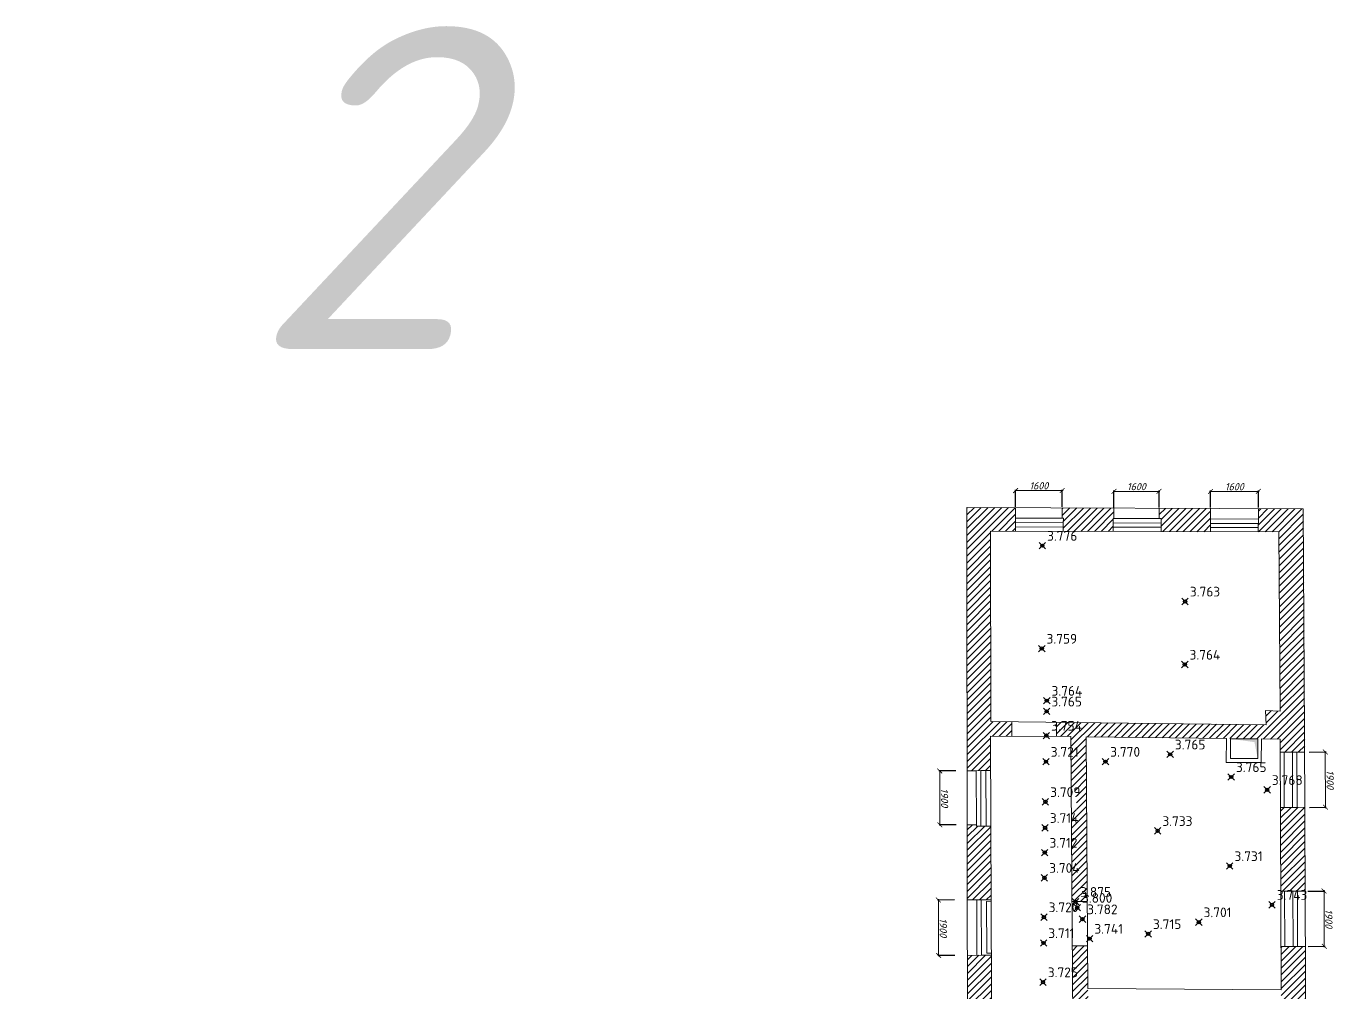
# Model space of a CAD drawing. Header units: millimetres. Extents: x 105 to 396, y -208 to 461.
# Drawn here: x 127.96 to 168.45, y 131.94 to 161.88 of the extents above; entities that cross this region are included whole.
import ezdxf

# ---------------------------------------------------------------- set-up
doc = ezdxf.new("R2010")
doc.units = ezdxf.units.MM
doc.header["$PDMODE"] = 35
doc.header["$PDSIZE"] = 0.1
doc.linetypes.add('ACAD_ISO10W100', pattern=[18, 12, -3, 0, -3])
for name, color, linetype in [('0_Point_Height', 2, 'Continuous'), ('0_Point_Point', 7, 'Continuous'), ('Контур', 7, 'Continuous'), ('Рама', 121, 'Continuous'), ('тх разм', 7, 'Continuous'), ('Штриховка', 252, 'Continuous')]:
    doc.layers.add(name, color=color, linetype=linetype)
doc.styles.add('Мой', font='isocpeui.ttf')
doc.styles.add('СПДС', font='isocpeur.ttf')
doc.dimstyles.new('Размер в модели', dxfattribs={"dimscale": 0.5, "dimtxt": 0.45, "dimasz": 0.3, "dimexe": 0.05, "dimexo": 0.05, "dimgap": 0.07, "dimtad": 1, "dimdec": 0, "dimlfac": 1000, "dimzin": 1, "dimdsep": 46, "dimtxsty": 'Мой', "dimblk": 'ARCHTICK', "dimcen": 0, "dimdle": 0.05, "dimclrd": 7, "dimclre": 7, "dimclrt": 7, "dimadec": 7, "dimazin": 0, "dimtfac": 1, "dimtdec": 0, "dimtmove": 0, "dimatfit": 3, "dimfxl": 1, "dimfxlon": 1, "dimtolj": 1, "dimtzin": 9, "dimlwd": 13, "dimlwe": -1, "dimarcsym": 1})

# ---------------------------------------------------------------- blocks, each defined once
blk = doc.blocks.new('_ArchTick')
at = {"color": 0, "linetype": 'ByBlock', "const_width": 0.15}
blk.add_lwpolyline([(-0.5, -0.5), (0.5, 0.5)], dxfattribs=at)
blk = doc.blocks.new('*D352')
at = {"layer": 'Defpoints', "color": 0, "ltscale": 0.03, "transparency": 16777216}
for p in [(160.042, 147.499), (158.599, 146.647), (160.042, 146.644)]:
    blk.add_point(p, dxfattribs=at)
at = {"layer": 'тх разм', "color": 7, "lineweight": 13, "ltscale": 0.03, "transparency": 16777216}
blk.add_line((158.574, 147.499), (160.067, 147.499), dxfattribs=at)
at = {"layer": 'тх разм', "color": 7, "ltscale": 0.03, "transparency": 16777216}
for p, q in [((158.599, 146.999), (158.599, 147.524)), ((160.042, 146.999), (160.042, 147.524))]:
    blk.add_line(p, q, dxfattribs=at)
at = {"layer": 'тх разм', "color": 7, "lineweight": 13, "ltscale": 0.03, "transparency": 16777216, "xscale": 0.15, "yscale": 0.15, "zscale": 0.15, "rotation": 180}
blk.add_blockref('_ArchTick', (158.599, 147.499), dxfattribs=at)
at = {"layer": 'тх разм', "color": 7, "lineweight": 13, "ltscale": 0.03, "transparency": 16777216, "xscale": 0.15, "yscale": 0.15, "zscale": 0.15}
blk.add_blockref('_ArchTick', (160.042, 147.499), dxfattribs=at)
at = {"layer": 'тх разм', "color": 7, "ltscale": 0.03, "transparency": 16777216, "insert": (159.32, 147.647), "char_height": 0.225, "attachment_point": 5, "style": 'Мой'}
blk.add_mtext('\\A1;1600', dxfattribs=at)
blk = doc.blocks.new('*D353')
at = {"layer": 'Defpoints', "color": 0, "ltscale": 0.03, "transparency": 16777216}
for p in [(163.042, 147.474), (161.643, 146.638), (163.042, 146.634)]:
    blk.add_point(p, dxfattribs=at)
at = {"layer": 'тх разм', "color": 7, "lineweight": 13, "ltscale": 0.03, "transparency": 16777216}
blk.add_line((161.618, 147.474), (163.067, 147.474), dxfattribs=at)
at = {"layer": 'тх разм', "color": 7, "ltscale": 0.03, "transparency": 16777216}
for p, q in [((161.643, 146.974), (161.643, 147.499)), ((163.042, 146.974), (163.042, 147.499))]:
    blk.add_line(p, q, dxfattribs=at)
at = {"layer": 'тх разм', "color": 7, "lineweight": 13, "ltscale": 0.03, "transparency": 16777216, "xscale": 0.15, "yscale": 0.15, "zscale": 0.15, "rotation": 180}
blk.add_blockref('_ArchTick', (161.643, 147.474), dxfattribs=at)
at = {"layer": 'тх разм', "color": 7, "lineweight": 13, "ltscale": 0.03, "transparency": 16777216, "xscale": 0.15, "yscale": 0.15, "zscale": 0.15}
blk.add_blockref('_ArchTick', (163.042, 147.474), dxfattribs=at)
at = {"layer": 'тх разм', "color": 7, "ltscale": 0.03, "transparency": 16777216, "insert": (162.342, 147.622), "char_height": 0.225, "attachment_point": 5, "style": 'Мой'}
blk.add_mtext('\\A1;1600', dxfattribs=at)
blk = doc.blocks.new('*D354')
at = {"layer": 'Defpoints', "color": 0, "ltscale": 0.03, "transparency": 16777216}
for p in [(166.117, 147.472), (164.633, 146.618), (166.117, 146.615)]:
    blk.add_point(p, dxfattribs=at)
at = {"layer": 'тх разм', "color": 7, "lineweight": 13, "ltscale": 0.03, "transparency": 16777216}
blk.add_line((164.608, 147.472), (166.142, 147.472), dxfattribs=at)
at = {"layer": 'тх разм', "color": 7, "ltscale": 0.03, "transparency": 16777216}
for p, q in [((164.633, 146.972), (164.633, 147.497)), ((166.117, 146.972), (166.117, 147.497))]:
    blk.add_line(p, q, dxfattribs=at)
at = {"layer": 'тх разм', "color": 7, "lineweight": 13, "ltscale": 0.03, "transparency": 16777216, "xscale": 0.15, "yscale": 0.15, "zscale": 0.15, "rotation": 180}
blk.add_blockref('_ArchTick', (164.633, 147.472), dxfattribs=at)
at = {"layer": 'тх разм', "color": 7, "lineweight": 13, "ltscale": 0.03, "transparency": 16777216, "xscale": 0.15, "yscale": 0.15, "zscale": 0.15}
blk.add_blockref('_ArchTick', (166.117, 147.472), dxfattribs=at)
at = {"layer": 'тх разм', "color": 7, "ltscale": 0.03, "transparency": 16777216, "insert": (165.375, 147.619), "char_height": 0.225, "attachment_point": 5, "style": 'Мой'}
blk.add_mtext('\\A1;1600', dxfattribs=at)
blk = doc.blocks.new('*D355')
at = {"layer": 'Defpoints', "color": 0, "ltscale": 0.03, "transparency": 16777216}
for p in [(167.172, 139.401), (167.178, 137.688), (168.196, 137.691)]:
    blk.add_point(p, dxfattribs=at)
at = {"layer": 'тх разм', "color": 7, "ltscale": 0.03, "transparency": 16777216}
for p, q in [((167.69, 139.403), (168.215, 139.404)), ((167.696, 137.689), (168.221, 137.691))]:
    blk.add_line(p, q, dxfattribs=at)
at = {"layer": 'тх разм', "color": 7, "lineweight": 13, "ltscale": 0.03, "transparency": 16777216}
blk.add_line((168.19, 139.429), (168.196, 137.666), dxfattribs=at)
at = {"layer": 'тх разм', "color": 7, "lineweight": 13, "ltscale": 0.03, "transparency": 16777216, "xscale": 0.15, "yscale": 0.15, "zscale": 0.15}
for p, rotation in [((168.19, 139.404), 90.19655421909721), ((168.196, 137.691), 270.1965542190972)]:
    blk.add_blockref('_ArchTick', p, dxfattribs=dict(at, rotation=rotation))
at = {"layer": 'тх разм', "color": 7, "ltscale": 0.03, "transparency": 16777216, "insert": (168.341, 138.548), "char_height": 0.225, "width": 642.85714, "attachment_point": 5, "rotation": 270.1966, "style": 'Мой'}
blk.add_mtext('\\A1;1900', dxfattribs=at)
blk = doc.blocks.new('*D356')
at = {"layer": 'Defpoints', "color": 0, "ltscale": 0.03, "transparency": 16777216}
for p in [(167.327, 135.093), (167.333, 133.383), (168.157, 133.386)]:
    blk.add_point(p, dxfattribs=at)
at = {"layer": 'тх разм', "color": 7, "ltscale": 0.03, "transparency": 16777216}
for p, q in [((167.651, 135.094), (168.176, 135.096)), ((167.657, 133.384), (168.182, 133.386))]:
    blk.add_line(p, q, dxfattribs=at)
at = {"layer": 'тх разм', "color": 7, "lineweight": 13, "ltscale": 0.03, "transparency": 16777216}
blk.add_line((168.151, 135.121), (168.157, 133.361), dxfattribs=at)
at = {"layer": 'тх разм', "color": 7, "lineweight": 13, "ltscale": 0.03, "transparency": 16777216, "xscale": 0.15, "yscale": 0.15, "zscale": 0.15}
for p, rotation in [((168.151, 135.096), 90.19655421862615), ((168.157, 133.386), 270.1965542186262)]:
    blk.add_blockref('_ArchTick', p, dxfattribs=dict(at, rotation=rotation))
at = {"layer": 'тх разм', "color": 7, "ltscale": 0.03, "transparency": 16777216, "insert": (168.301, 134.241), "char_height": 0.225, "width": 642.85714, "attachment_point": 5, "rotation": 270.1966, "style": 'Мой'}
blk.add_mtext('\\A1;1900', dxfattribs=at)
blk = doc.blocks.new('*D359')
at = {"layer": 'Defpoints', "color": 0, "ltscale": 0.03, "transparency": 16777216}
for p in [(157.38, 138.823), (156.255, 137.147), (157.386, 137.152)]:
    blk.add_point(p, dxfattribs=at)
at = {"layer": 'тх разм', "color": 7, "ltscale": 0.03, "transparency": 16777216}
for p, q in [((156.748, 138.821), (156.223, 138.819)), ((156.755, 137.15), (156.23, 137.147))]:
    blk.add_line(p, q, dxfattribs=at)
at = {"layer": 'тх разм', "color": 7, "lineweight": 13, "ltscale": 0.03, "transparency": 16777216}
blk.add_line((156.248, 138.844), (156.255, 137.122), dxfattribs=at)
at = {"layer": 'тх разм', "color": 7, "lineweight": 13, "ltscale": 0.03, "transparency": 16777216, "xscale": 0.15, "yscale": 0.15, "zscale": 0.15}
for p, rotation in [((156.248, 138.819), 90.23581611811413), ((156.255, 137.147), 270.2358161181141)]:
    blk.add_blockref('_ArchTick', p, dxfattribs=dict(at, rotation=rotation))
at = {"layer": 'тх разм', "color": 7, "ltscale": 0.03, "transparency": 16777216, "insert": (156.399, 137.984), "char_height": 0.225, "width": 642.85714, "attachment_point": 5, "rotation": 270.2358, "style": 'Мой'}
blk.add_mtext('\\A1;1900', dxfattribs=at)
blk = doc.blocks.new('*D360')
at = {"layer": 'Defpoints', "color": 0, "ltscale": 0.03, "transparency": 16777216}
for p in [(157.396, 134.825), (156.216, 133.102), (157.403, 133.107)]:
    blk.add_point(p, dxfattribs=at)
at = {"layer": 'тх разм', "color": 7, "ltscale": 0.03, "transparency": 16777216}
for p, q in [((156.709, 134.822), (156.184, 134.82)), ((156.716, 133.104), (156.191, 133.102))]:
    blk.add_line(p, q, dxfattribs=at)
at = {"layer": 'тх разм', "color": 7, "lineweight": 13, "ltscale": 0.03, "transparency": 16777216}
blk.add_line((156.209, 134.845), (156.216, 133.077), dxfattribs=at)
at = {"layer": 'тх разм', "color": 7, "lineweight": 13, "ltscale": 0.03, "transparency": 16777216, "xscale": 0.15, "yscale": 0.15, "zscale": 0.15}
for p, rotation in [((156.209, 134.82), 90.23581611690697), ((156.216, 133.102), 270.2358161169069)]:
    blk.add_blockref('_ArchTick', p, dxfattribs=dict(at, rotation=rotation))
at = {"layer": 'тх разм', "color": 7, "ltscale": 0.03, "transparency": 16777216, "insert": (156.36, 133.961), "char_height": 0.225, "width": 642.85714, "attachment_point": 5, "rotation": 270.2358, "style": 'Мой'}
blk.add_mtext('\\A1;1900', dxfattribs=at)
blk = doc.blocks.new('оо')
at = {"layer": 'Штриховка', "lineweight": 5, "ltscale": 0.03}
h = blk.add_hatch(dxfattribs=at)
h.set_pattern_fill('_USER', color=256, scale=0.15, angle=45, pattern_type=0)
h.set_pattern_definition([(45, (-802.98116, -1525.03365), (-0.106066017, 0.106066017), [])])
h.paths.add_polyline_path([(137.0975, 112.114), (135.4305, 112.1181), (130.114, 112.1296), (130.113, 111.6857), (130.809, 111.6838), (131.1729, 111.6825), (136.2764, 111.6716), (136.4194, 111.6692), (137.0964, 111.6689)])
h.paths.add_polyline_path([(137.0065, 105.795), (136.4162, 105.7965), (136.2796, 105.7884), (135.6235, 105.7899), (135.6217, 105.0251), (136.0275, 105.0239), (136.0272, 104.8996), (136.5605, 104.898), (136.5608, 105.0223), (137.0046, 105.021)])
h.paths.add_polyline_path([(160.8437, 131.9348), (160.8338, 132.0793), (160.8247, 133.4007), (160.3557, 133.3975), (160.3765, 130.3181), (160.4074, 126.6837), (160.8659, 126.6876)])
h.paths.add_polyline_path([(167.573, 132.4302), (167.5701, 133.3846), (167.1926, 133.3834), (167.1926, 133.3827), (166.8182, 133.3814), (166.8228, 132.0398), (166.8225, 131.9078), (166.8293, 130.8681), (167.1992, 130.8706), (167.5799, 130.8722)])
h.paths.add_polyline_path([(161.0224, 120.4022), (160.589, 120.4019), (160.5915, 116.0165), (160.0556, 116.015), (160.0377, 115.5666), (160.8436, 115.573), (160.8564, 114.3959), (161.0155, 114.3977), (161.0119, 114.8315), (161.0119, 114.9708), (161.2489, 114.9735), (161.2417, 115.7152), (161.0257, 115.7151)])
h.paths.add_polyline_path([(167.6397, 115.4133), (167.2584, 115.412), (166.8867, 115.4109), (166.8878, 114.9976), (166.883, 114.8643), (166.8867, 114.356), (167.1684, 114.358), (167.3084, 114.359), (167.3087, 114.3289), (167.6434, 114.33)])
h.paths.add_polyline_path([(145.6618, 112.0926), (138.6396, 112.1101), (138.6385, 111.6683), (139.1525, 111.6681), (139.1525, 111.5481), (139.6265, 111.5501), (139.6267, 111.6644), (144.844, 111.6545), (144.9842, 111.6522), (145.6612, 111.6513)])
h.paths.add_polyline_path([(145.3071, 105.4581), (145.3079, 105.7744), (144.9952, 105.7752), (144.855, 105.7756), (144.2997, 105.7769), (144.2989, 105.4588), (144.2985, 105.3188), (144.2663, 105.3189), (144.2665, 105.0096), (144.5613, 105.0098), (144.5614, 104.8738), (145.082, 104.8742), (145.0819, 105.0102), (145.3425, 105.0104), (145.3423, 105.318), (145.3067, 105.3181)])
h.paths.add_polyline_path([(128.5859, 112.1329), (121.7283, 112.1477), (121.7274, 111.707), (126.2641, 111.6957), (126.399, 111.7016), (127.7922, 111.7016), (127.8256, 111.7016), (127.9691, 111.6914), (128.585, 111.6898)])
h.paths.add_polyline_path([(128.3912, 105.3444), (128.3936, 105.4844), (128.3944, 105.8074), (127.9829, 105.8084), (127.8369, 105.8102), (127.3465, 105.81), (127.3466, 105.4984), (127.3466, 105.3584), (127.3252, 105.3584), (127.3249, 105.0362), (127.5928, 105.0359), (127.5927, 104.9167), (128.1079, 104.9162), (128.108, 105.0354), (128.3909, 105.0352)])
h.paths.add_polyline_path([(105.6456, 115.2131), (105.6499, 115.3667), (105.6494, 115.4524), (105.4844, 115.4515), (105.484, 115.5284), (105.2862, 115.5274), (105.2864, 115.4988), (105.1464, 115.498), (104.8948, 115.4965), (104.901, 114.4636), (105.1446, 114.465), (105.1447, 114.5244), (105.2847, 114.5243), (105.6451, 114.5241)])
h.paths.add_polyline_path([(111.9835, 120.39), (111.5555, 120.3864), (111.5847, 115.3901), (111.6102, 115.236), (111.6079, 114.7342), (111.7427, 114.7336), (111.7449, 115.2808), (112.0306, 115.2796), (112.0209, 115.547), (112.023, 115.7085)])
h.paths.add_polyline_path([(105.5104, 132.8654), (105.4982, 133.0643), (105.4987, 133.1161), (105.2457, 133.1161), (105.1057, 133.116), (105.1057, 133.1473), (104.7777, 133.1476), (104.7763, 131.6235), (104.7728, 130.7487), (105.0694, 130.7475), (105.0695, 130.7974), (105.2095, 130.7969), (105.503, 130.7958)])
h.paths.add_polyline_path([(111.9602, 137.215), (111.5153, 137.2127), (111.525, 133.1567), (111.5253, 132.0738), (111.5301, 126.7268), (111.9937, 126.7272), (111.9905, 131.2961)])
h.paths.add_polyline_path([(161.3514, 109.6748), (160.8913, 109.6723), (160.6014, 109.6702), (160.6085, 108.6843), (160.9041, 108.6864), (161.0441, 108.6874), (161.0444, 108.6531), (161.357, 108.6548)], flags=17)
h.paths.add_polyline_path([(161.3613, 107.864), (161.0501, 107.8623), (161.0502, 107.8531), (160.9102, 107.852), (160.6146, 107.8499), (160.6221, 106.8201), (160.9279, 106.8223), (160.9277, 106.8459), (161.0677, 106.8469), (161.3669, 106.8486)], flags=17)
h.paths.add_polyline_path([(161.3713, 106.0305), (161.0737, 106.0289), (160.9337, 106.027), (160.6278, 106.0248), (160.6352, 105.0042), (160.9175, 105.0063), (161.3769, 105.0088)], flags=17)
h.paths.add_polyline_path([(153.7669, 111.3743), (153.7687, 111.7173), (153.7725, 112.0736), (153.3213, 112.0734), (147.1975, 112.0887), (147.1964, 111.6491), (152.1877, 111.642), (153.3486, 111.6421), (153.345, 111.1662), (153.3638, 105.754), (152.7156, 105.7556), (152.7149, 105.4694), (152.7145, 105.3294), (152.693, 105.3295), (152.6932, 105.0158), (152.9553, 105.016), (152.9554, 104.8818), (153.0802, 104.884), (153.0967, 103.9182), (152.964, 103.9159), (152.973, 103.3929), (153.1057, 103.3951), (153.1121, 103.0224), (155.0514, 103.0089), (155.0507, 102.9031), (155.194, 102.9021), (155.1948, 103.0079), (159.2787, 102.9796), (159.2782, 102.9042), (159.4131, 102.9032), (159.4136, 102.9786), (161.388, 102.9649), (161.386, 103.3321), (161.5309, 103.3329), (161.5279, 103.8751), (161.3831, 103.8743), (161.3813, 104.1994), (161.0633, 104.1977), (161.0635, 104.1759), (160.9235, 104.1749), (160.6413, 104.1728), (160.6446, 103.7108), (153.8211, 103.7591)])
h.paths.add_polyline_path([(150.9057, 105.474), (150.9065, 105.7602), (149.8955, 105.7628), (149.8948, 105.4808), (149.9051, 105.3091), (149.9053, 105.0138), (150.9242, 105.0145), (150.9239, 105.334), (150.9054, 105.334)], flags=17)
h.paths.add_polyline_path([(148.1205, 105.7673), (147.1076, 105.7698), (147.1068, 105.4535), (147.1065, 105.3135), (147.0804, 105.3136), (147.0806, 105.0117), (148.12, 105.0125), (148.1197, 105.4536)])
h.paths.add_polyline_path([(142.4765, 105.7814), (141.4509, 105.784), (141.4501, 105.4629), (141.4498, 105.3229), (141.4297, 105.0079), (141.5329, 105.0076), (142.5178, 105.0083), (142.5175, 105.3232), (142.4753, 105.3233), (142.4757, 105.4633)])
h.paths.add_polyline_path([(139.6645, 105.7884), (138.4415, 105.7914), (138.4396, 105.0168), (139.6638, 105.0132), (139.6647, 105.3273), (139.6634, 105.3273), (139.6637, 105.4673)])
h.paths.add_polyline_path([(134.2535, 105.7933), (132.9975, 105.7963), (132.9968, 105.4882), (132.9929, 105.3482), (132.9926, 105.0309), (133.9981, 105.0299), (134.2516, 105.0292)])
h.paths.add_polyline_path([(131.2067, 105.4925), (131.2075, 105.8006), (130.1796, 105.8031), (130.1788, 105.4801), (130.1843, 105.3401), (130.184, 105.0335), (131.1973, 105.0325), (131.1976, 105.3525)])
h.paths.add_polyline_path([(125.5444, 105.3578), (125.5416, 105.4978), (125.5415, 105.8093), (124.5034, 105.8089), (124.5035, 105.4967), (124.5004, 105.3567), (124.5, 105.039), (125.1098, 105.0382), (125.5441, 105.0378)])
h.paths.add_polyline_path([(122.7165, 105.8083), (121.7225, 105.8079), (121.7226, 105.5255), (121.7227, 105.3855), (121.6992, 105.3855), (121.6987, 105.0423), (122.7266, 105.0411), (122.727, 105.3561), (122.7167, 105.3561), (122.7166, 105.4961)])
h.paths.add_polyline_path([(119.7128, 105.0447), (119.9285, 105.0445), (119.9289, 105.3849), (119.9176, 105.3849), (119.9176, 105.5249), (119.9175, 105.8073), (119.4329, 105.8071), (119.3997, 111.7128), (120.2014, 111.7108), (120.2024, 112.151), (119.3994, 112.1528), (119.3996, 112.2695), (118.9692, 112.2668), (118.9812, 110.5836), (118.9856, 110.2407), (118.9728, 103.8653), (118.4335, 103.8646), (118.4337, 103.7171), (116.6429, 103.7149), (116.6427, 103.8624), (112.1164, 103.8569), (112.1103, 104.2656), (111.9764, 104.2636), (111.7871, 104.2847), (111.6471, 104.2826), (111.6464, 104.3309), (111.3414, 104.328), (111.3444, 104.0196), (111.226, 104.0185), (111.2308, 103.5078), (111.3492, 103.509), (111.3528, 103.1335), (113.373, 103.1339), (113.373, 103.0198), (113.5067, 103.0198), (113.5067, 103.134), (117.5682, 103.1348), (117.5682, 103.0164), (117.7035, 103.0164), (117.7035, 103.1349), (119.699, 103.1353), (119.7017, 103.5031), (119.8254, 103.5022), (119.8291, 104.0118), (119.7054, 104.0127)])
h.paths.add_polyline_path([(112.0827, 106.1024), (111.9149, 106.0999), (111.9139, 106.1682), (111.7728, 106.1661), (111.6328, 106.164), (111.6325, 106.1833), (111.3237, 106.1803), (111.3337, 105.134), (111.6343, 105.1369), (111.6336, 105.1803), (111.7736, 105.1824), (111.9626, 105.1852), (111.9622, 105.2083), (112.0961, 105.2103)], flags=17)
h.paths.add_polyline_path([(112.054, 108.0148), (111.7463, 108.0102), (111.6064, 108.0058), (111.3063, 108.0029), (111.316, 106.9893), (111.6204, 106.9922), (111.6199, 107.0233), (111.7599, 107.0254), (111.901, 107.0275), (111.9009, 107.0357), (112.0687, 107.0382)], flags=17)
h.paths.add_polyline_path([(112.0273, 109.7998), (111.8873, 109.7977), (111.7275, 109.8298), (111.5875, 109.8277), (111.5875, 109.8326), (111.2888, 109.8298), (111.2986, 108.8072), (111.5943, 108.81), (111.594, 108.8345), (111.7339, 108.8366), (111.8678, 108.8387), (111.8669, 108.9002), (112.0407, 108.9028)], flags=17)
h.paths.add_polyline_path([(112.0177, 111.9566), (112.022, 112.3859), (111.733, 112.3816), (111.7371, 113.3656), (111.6018, 113.3662), (111.5961, 112.0893), (105.6433, 112.1642), (105.6437, 112.713), (105.2833, 112.7133), (105.1433, 112.7134), (105.1434, 112.7403), (104.9114, 112.7389), (104.9194, 111.4165), (105.3053, 111.4129), (105.3043, 111.2955), (105.8043, 111.291), (105.8053, 111.4084), (111.1415, 111.3599), (111.146, 110.8883), (111.2787, 110.8896), (111.2811, 110.6365), (111.5754, 110.6393), (111.5751, 110.6542), (111.7151, 110.6563), (111.8744, 110.6587), (111.8734, 110.7272), (112.0133, 110.7293), (112.0063, 111.1954)])
h.paths.add_polyline_path([(105.6398, 117.2872), (105.4775, 117.2864), (105.4772, 117.3452), (105.2599, 117.344), (105.2599, 117.3399), (105.1199, 117.3392), (104.8837, 117.3378), (104.8898, 116.3276), (105.142, 116.3291), (105.282, 116.3382), (105.4798, 116.3393), (105.479, 116.4803), (105.644, 116.4811)])
h.paths.add_polyline_path([(105.6304, 119.1075), (105.4699, 119.1066), (105.4695, 119.1926), (105.2594, 119.1915), (105.1194, 119.1969), (104.8749, 119.1965), (104.8758, 118.6491), (104.8788, 118.1532), (105.1157, 118.1546), (105.1156, 118.1763), (105.2556, 118.177), (105.4729, 118.1782), (105.4723, 118.2902), (105.6346, 118.2911)])
h.paths.add_polyline_path([(105.6203, 121.0441), (105.2324, 121.0421), (105.0924, 121.0413), (105.0921, 121.0959), (104.8718, 121.0955), (104.8736, 120.0144), (105.1151, 120.0147), (105.2551, 120.0151), (105.4652, 120.0162), (105.4645, 120.1413), (105.625, 120.1421)])
h.paths.add_polyline_path([(105.516, 137.1881), (105.2375, 137.1881), (105.0975, 137.1881), (105.0975, 137.216), (104.7816, 137.2163), (104.7793, 134.7887), (105.1054, 134.7884), (105.1053, 134.877), (105.2453, 134.8771), (105.5145, 134.8771), (105.5165, 135.1041)])
h.paths.add_polyline_path([(105.4955, 128.6881), (105.4968, 129.0622), (105.2034, 129.0632), (105.0634, 129.0637), (105.0635, 129.0967), (104.7663, 129.0978), (104.7571, 126.7962), (105.0665, 126.795), (105.0667, 126.8351), (105.2067, 126.8347), (105.3479, 126.8342), (105.348, 126.8456), (105.4894, 126.8451)])
h.paths.add_polyline_path([(112.2332, 123.9923), (111.9957, 123.9938), (111.9947, 125.3981), (111.5313, 125.3977), (111.5325, 123.9994), (108.5149, 124.0106), (108.1295, 124.0094), (105.48, 124.0069), (105.4835, 125.0698), (105.3421, 125.0703), (105.2009, 125.107), (105.0609, 125.1075), (105.0611, 125.1551), (104.7506, 125.1564), (104.746, 123.975), (104.8671, 123.9746), (104.869, 122.8174), (105.0831, 122.8178), (105.0829, 122.8593), (105.2229, 122.86), (105.6108, 122.862), (105.6079, 123.4056), (111.4405, 123.3968), (111.4405, 123.3956), (111.5361, 123.3956), (111.5361, 123.1115), (111.4014, 123.1115), (111.4019, 123.0548), (111.5398, 123.0556), (111.5475, 121.7419), (111.9721, 121.7444), (111.9581, 123.4045), (112.2295, 123.4035)])
h.paths.add_polyline_path([(115.9602, 124.113), (115.3826, 124.1139), (115.3766, 125.1093), (115.0805, 125.1075), (115.0805, 125.0843), (114.9405, 125.0839), (114.6547, 125.083), (114.658, 123.9771), (114.2699, 123.9795), (114.2677, 123.3958), (114.551, 123.3948), (114.5797, 118.5211), (114.5839, 117.7941), (114.5961, 115.7275), (114.5973, 115.5643), (116.0337, 115.574), (116.0327, 115.7259), (115.5101, 115.7225), (115.5082, 115.9998), (115.0305, 115.9967), (115.0272, 116.5132), (115.0235, 117.0772), (114.9827, 123.3872), (115.9345, 123.3869), (115.9346, 123.6693), (115.9347, 123.8093), (115.9597, 123.8093)])
h.paths.add_polyline_path([(115.3524, 129.1273), (115.0515, 129.1254), (115.0516, 129.1012), (114.9116, 129.1004), (114.6411, 129.0989), (114.6445, 128.4791), (114.6493, 126.8591), (114.9352, 126.86), (115.0752, 126.8604), (115.0754, 126.8088), (115.3664, 126.8106)])
h.paths.add_polyline_path([(115.3347, 133.1307), (115.0315, 133.1304), (115.0317, 133.1063), (114.8917, 133.1055), (114.6193, 133.1041), (114.6316, 130.8481), (114.9021, 130.8495), (115.0421, 130.8503), (115.0423, 130.8033), (115.3423, 130.8051), (115.3363, 131.8034)])
h.paths.add_polyline_path([(119.6214, 123.8157), (119.6645, 123.8156), (119.6649, 124.1076), (117.63, 124.1106), (117.6296, 123.8087), (117.6776, 123.8087), (117.6776, 123.6687), (117.6775, 123.3862), (118.6048, 123.3858), (118.6181, 116.0203), (118.1953, 116.0175), (118.1971, 115.7402), (117.7368, 115.7372), (117.7378, 115.5854), (118.9565, 115.5936), (118.9565, 115.4571), (119.3654, 115.4571), (119.3665, 115.5861), (119.5485, 115.5862), (119.549, 116.0228), (119.053, 116.0233), (119.0543, 117.1327), (120.6494, 117.1327), (120.6564, 116.0214), (120.344, 116.0218), (120.3435, 115.5864), (120.9263, 115.5866), (120.9261, 116.0543), (120.6628, 116.0538), (120.6537, 117.137), (119.0537, 117.1381), (119.0513, 118.8015), (119.0502, 118.9783), (119.0515, 120.3472), (119.05, 120.718), (119.0389, 123.3656), (119.6205, 123.3645), (119.6211, 123.6757)])
h.paths.add_polyline_path([(122.7231, 124.1032), (121.387, 124.1051), (121.3866, 123.8122), (121.4282, 123.8121), (121.4279, 123.6721), (121.4273, 123.3609), (121.9902, 123.3597), (121.984, 120.7346), (121.9894, 120.5317), (121.9901, 117.9571), (122.1517, 117.9572), (122.1517, 117.8512), (122.3404, 117.8512), (122.4804, 117.8512), (122.4804, 117.7983), (122.7564, 117.7998)])
h.paths.add_polyline_path([(125.5165, 116.4941), (125.5536, 116.4941), (125.5536, 116.7895), (122.7617, 116.7895), (122.7604, 117.0412), (122.4806, 117.0398), (122.4806, 116.9922), (122.3406, 116.9922), (122.1519, 116.9922), (122.1519, 116.9412), (121.9903, 116.9411), (121.9905, 116.0596), (121.7721, 116.0585), (121.7723, 115.5869), (122.4625, 115.5872), (122.4623, 116.0471), (125.5165, 116.0471), (125.5165, 116.3541)])
h.paths.add_polyline_path([(128.3903, 116.7894), (127.3078, 116.7894), (127.3078, 116.4941), (127.3225, 116.3541), (127.3225, 116.0471), (128.3135, 116.0471), (128.3135, 116.3491), (128.3135, 116.4891), (128.3903, 116.4891)])
h.paths.add_polyline_path([(131.1429, 116.4717), (131.1676, 116.4716), (131.1676, 116.7893), (130.0717, 116.7894), (130.0717, 116.4891), (130.1325, 116.4891), (130.1325, 116.3491), (130.1325, 116.0471), (130.6645, 116.0471), (131.1414, 116.0455), (131.1424, 116.3317)])
h.paths.add_polyline_path([(133.9613, 116.4799), (133.9613, 116.7893), (132.905, 116.7893), (132.905, 116.4656), (132.9489, 116.4654), (132.9484, 116.3254), (132.9474, 116.0392), (133.9534, 116.0357), (133.9544, 116.3399)])
h.paths.add_polyline_path([(136.8015, 116.7866), (136.0893, 116.7892), (135.7142, 116.7892), (135.7142, 116.4738), (135.7569, 116.4737), (135.7564, 116.3337), (135.7554, 116.0295), (136.7694, 116.026), (136.7705, 116.3464), (136.771, 116.4864), (136.8004, 116.4863)])
h.paths.add_polyline_path([(139.5847, 116.4745), (139.6104, 116.4745), (139.6115, 116.7762), (138.5302, 116.7802), (138.5291, 116.4803), (138.576, 116.4802), (138.5755, 116.3402), (138.5744, 116.0197), (139.0275, 116.0181), (139.5845, 116.0179), (139.5846, 116.3345)])
h.paths.add_polyline_path([(142.3953, 116.7658), (141.3745, 116.7696), (141.3734, 116.4736), (141.3797, 116.4736), (141.3796, 116.3336), (141.3795, 116.017), (142.3825, 116.0166), (142.3826, 116.3287), (142.3827, 116.4687), (142.3942, 116.4687)])
h.paths.add_polyline_path([(145.2017, 116.4724), (145.2229, 116.4723), (145.2239, 116.7553), (144.1544, 116.7593), (144.1534, 116.4679), (144.1827, 116.4679), (144.1826, 116.3279), (144.1825, 116.0157), (145.2015, 116.0153), (145.2016, 116.3324)])
h.paths.add_polyline_path([(150.5412, 116.9404), (150.2151, 116.9354), (150.0751, 116.9332), (150.0743, 116.9851), (149.7908, 116.9822), (149.7933, 116.7384), (146.9719, 116.7489), (146.9708, 116.4715), (146.9917, 116.4715), (146.9916, 116.3315), (146.9915, 116.0144), (149.7814, 116.0131), (149.7769, 115.4857), (150.8678, 115.4943), (150.8698, 115.9451), (150.5564, 115.9465)])
h.paths.add_polyline_path([(150.5009, 119.5651), (150.5248, 119.7433), (150.517, 121.7462), (150.3729, 121.7456), (150.3681, 122.9587), (150.5123, 122.9592), (150.5108, 123.3359), (151.056, 123.3406), (151.0533, 123.6528), (151.0521, 123.7928), (151.0897, 123.7932), (151.0899, 124.1039), (149.7171, 124.1047), (149.7825, 117.7894), (150.0619, 117.7923), (150.0618, 117.7974), (150.2018, 117.7996), (150.5279, 117.8046)])
h.paths.add_polyline_path([(158.3194, 123.9482), (157.8724, 123.948), (157.8691, 125.2042), (157.5734, 125.2034), (157.5735, 125.1529), (157.4335, 125.1526), (157.1263, 125.1519), (157.1286, 124.1005), (156.647, 124.1008), (156.6468, 123.7968), (156.7134, 123.7965), (156.7127, 123.6565), (156.7113, 123.362), (157.5539, 123.3581), (157.5433, 117.2391), (157.5424, 116.7221), (157.5417, 116.2671), (157.4231, 116.2673), (157.4381, 115.9825), (157.1519, 115.9809), (157.1534, 115.7079), (156.4089, 115.7038), (156.4098, 115.538), (158.3475, 115.5533), (158.3426, 115.9853), (157.9673, 115.9839), (157.9761, 117.7091), (157.9829, 119.0211), (158.0052, 123.3747), (158.3197, 123.3724)])
h.paths.add_polyline_path([(167.6099, 124.1242), (167.6054, 125.1433), (167.3705, 125.1423), (167.3709, 125.0827), (167.2309, 125.0818), (166.867, 125.0794), (166.8744, 123.9484), (160.8774, 123.9657), (160.8716, 125.3298), (160.419, 125.326), (160.4307, 123.9492), (160.3313, 123.9491), (160.3316, 123.3578), (160.5873, 123.356), (160.5882, 121.7739), (161.0214, 121.7742), (161.0203, 123.2075), (161.0181, 123.2075), (161.0181, 123.3627), (161.359, 123.3627), (161.359, 123.3631), (165.1543, 123.3464), (166.8618, 123.3476), (166.8658, 122.7727), (166.8659, 122.7381), (167.248, 122.7392), (167.6146, 122.7405)])
h.paths.add_polyline_path([(157.859, 129.0872), (157.1174, 129.0853), (157.1224, 126.8866), (157.429, 126.8872), (157.429, 126.9071), (157.569, 126.9074), (157.8647, 126.9082)])
h.paths.add_polyline_path([(157.8467, 133.1083), (157.5431, 133.107), (157.1084, 133.106), (157.1136, 130.7852), (157.8545, 130.7872), (157.8515, 131.9551)])
h.paths.add_polyline_path([(157.8303, 137.1102), (157.5267, 137.1089), (157.3867, 137.1083), (157.3865, 137.1521), (157.1016, 137.1519), (157.1031, 135.4806), (157.1046, 134.8241), (157.5361, 134.8251), (157.8397, 134.8263)])
h.paths.add_polyline_path([(157.8219, 146.2409), (158.5946, 146.239), (158.5952, 146.5069), (158.5993, 146.6469), (158.6008, 146.9683), (157.0926, 146.975), (157.1, 138.8232), (157.3796, 138.8235), (157.5196, 138.833), (157.8232, 138.8343), (157.8188, 139.8963), (158.482, 139.8917), (158.4851, 140.338), (157.8329, 140.3458)])
h.paths.add_polyline_path([(161.6449, 146.9546), (160.0431, 146.9618), (160.0416, 146.6435), (160.0774, 146.6434), (160.0771, 146.5034), (160.0765, 146.2355), (161.6245, 146.2319), (161.6251, 146.4978), (161.6255, 146.6378), (161.6434, 146.6378)])
h.paths.add_polyline_path([(164.6349, 146.9412), (163.043, 146.9484), (163.0416, 146.6345), (163.1074, 146.6343), (163.107, 146.4943), (163.1064, 146.2284), (164.6323, 146.2248), (164.6329, 146.4785)])
h.paths.add_polyline_path([(167.5076, 146.9284), (166.1181, 146.9346), (166.1167, 146.615), (166.1164, 146.475), (166.1141, 146.2213), (166.7504, 146.2198), (166.7935, 140.6684), (166.3344, 140.6897), (166.3586, 140.2432), (159.8678, 140.3213), (159.8648, 139.882), (160.3119, 139.8789), (160.3232, 138.2152), (160.4792, 138.2162), (160.4833, 137.6143), (160.3272, 137.6133), (160.3464, 134.7704), (160.8151, 134.7735), (160.7796, 139.8743), (165.1262, 139.8237), (166.2122, 139.8069), (166.7962, 139.8039), (166.7976, 139.3994), (167.172, 139.4007), (167.312, 139.3948), (167.552, 139.3956), (167.5503, 139.9662)])
h.paths.add_polyline_path([(167.565, 135.0959), (167.1867, 135.0947), (167.1867, 135.0925), (166.8124, 135.0912), (166.8035, 137.6863), (167.1778, 137.6875), (167.3178, 137.6894), (167.5571, 137.6901)])
h.paths.add_polyline_path([(167.5874, 129.1783), (167.2102, 129.1766), (166.8403, 129.1742), (166.8559, 126.7859), (167.2198, 126.7883), (167.3598, 126.7892), (167.3599, 126.7605), (167.5982, 126.7616)])
h.paths.add_polyline_path([(167.6206, 120.9855), (167.253, 120.9843), (166.8709, 120.9832), (166.874, 119.8902), (167.249, 119.8912), (167.6244, 119.8925)])
h.paths.add_polyline_path([(167.6271, 119.0855), (167.2513, 119.0842), (166.8763, 119.0832), (166.8791, 118.0671), (167.2654, 118.0682), (167.6306, 118.0695)])
h.paths.add_polyline_path([(167.6334, 117.2373), (167.2678, 117.236), (166.8815, 117.2349), (166.8845, 116.1762), (167.2562, 116.1772), (167.6371, 116.1785)])
h.paths.add_polyline_path([(167.6494, 112.5878), (167.3213, 112.5867), (167.1814, 112.5857), (166.8996, 112.5837), (166.9029, 112.1302), (161.4766, 112.1055), (161.039, 112.1055), (161.0311, 112.5411), (161.0267, 113.0615), (160.8709, 113.0598), (160.8812, 112.1053), (160.5837, 112.1031), (160.5953, 110.5012), (160.8853, 110.5033), (161.3469, 110.5058), (161.3455, 110.7562), (161.4662, 110.7569), (161.4633, 111.2805), (161.3427, 111.2799), (161.3422, 111.3563), (166.7724, 111.3879), (166.7732, 111.2505), (167.2982, 111.2536), (167.2974, 111.3909), (167.6534, 111.393)])
h.paths.add_polyline_path([(106.3493, 146.9218), (104.8041, 146.9315), (104.7836, 139.369), (104.7831, 138.8314), (105.0971, 138.8311), (105.0971, 138.926), (105.2371, 138.9261), (105.5156, 138.9261), (105.5154, 139.8193), (111.2419, 139.7918), (111.2411, 139.6149), (111.5095, 139.6301), (111.512, 138.5799), (111.9532, 138.5822), (111.9471, 139.7619), (112.2105, 139.7626), (112.2118, 140.2382), (106.3957, 140.2538), (105.5314, 140.2521), (105.5309, 140.9001), (105.5481, 146.2313), (106.3415, 146.2218), (106.3448, 146.4991), (106.3476, 146.6391)])
h.paths.add_polyline_path([(109.3359, 146.5924), (109.3717, 146.5921), (109.3737, 146.9029), (107.7777, 146.9129), (107.7759, 146.622), (107.8333, 146.6213), (107.8316, 146.4813), (107.8283, 146.204), (108.2892, 146.1985), (108.4339, 146.1974), (109.3325, 146.1899), (109.3347, 146.4524)], flags=17)
h.paths.add_polyline_path([(112.3725, 146.8775), (110.9929, 146.8928), (110.7722, 146.8942), (110.7702, 146.5803), (110.8468, 146.5797), (110.8456, 146.4397), (110.8434, 146.1771), (112.3545, 146.1644), (112.3568, 146.4321), (112.3692, 146.572)])
h.paths.add_polyline_path([(115.2775, 146.8452), (113.7866, 146.8618), (113.7832, 146.5602), (113.8318, 146.5597), (113.8307, 146.4197), (113.8284, 146.152), (114.5682, 146.1458), (114.5758, 142.995), (114.5739, 142.8646), (114.5801, 140.4318), (114.2018, 140.4309), (114.2012, 140.2328), (113.638, 140.2343), (113.6393, 139.7665), (114.5902, 139.7691), (114.5929, 138.8911), (114.8758, 138.892), (115.0158, 138.8924), (115.0159, 138.8506), (115.3156, 138.8529), (115.2843, 142.885)])
h.paths.add_polyline_path([(115.3303, 136.9547), (115.3287, 137.1534), (115.0212, 137.151), (115.0212, 137.1533), (114.8812, 137.1528), (114.5983, 137.152), (114.5995, 136.7551), (114.6099, 134.838), (114.8822, 134.8395), (115.0222, 134.8402), (115.0224, 134.8086), (115.3328, 134.809)])
h.paths.add_polyline_path([(154.2497, 115.9651), (153.959, 115.9635), (153.9109, 121.5034), (153.9353, 121.5034), (153.9261, 123.3751), (154.7114, 123.3714), (154.7134, 123.8059), (154.782, 123.8056), (154.7822, 124.1018), (152.7221, 124.103), (152.7219, 123.8074), (152.7394, 123.8075), (152.7434, 123.3553), (153.4514, 123.3614), (153.48, 119.7376), (153.4893, 119.0859), (153.4938, 117.0855), (153.4864, 115.9453), (151.8137, 115.9409), (151.7054, 115.9414), (151.7089, 115.501), (154.7267, 115.5248), (154.7258, 115.6946), (154.2512, 115.692)])
at = {"layer": 'Контур', "lineweight": 5, "ltscale": 15}
for p, q in [((157.1031, 135.4806), (157.0926, 146.975)), ((157.0926, 146.975), (167.5076, 146.9284)), ((158.5952, 146.5069), (158.5993, 146.6469)), ((158.6008, 146.9683), (158.5993, 146.6469)), ((160.0431, 146.9618), (160.0416, 146.6435)), ((160.0774, 146.6434), (160.0416, 146.6435)), ((160.0771, 146.5034), (160.0774, 146.6434)), ((161.6251, 146.4978), (161.6255, 146.6378)), ((161.6255, 146.6378), (161.6434, 146.6378)), ((161.6449, 146.9546), (161.6434, 146.6378)), ((163.043, 146.9484), (163.0416, 146.6345)), ((163.1074, 146.6343), (163.0416, 146.6345)), ((163.107, 146.4943), (163.1074, 146.6343)), ((164.6349, 146.9412), (164.6329, 146.4785)), ((166.1167, 146.615), (166.1164, 146.475)), ((166.1181, 146.9346), (166.1167, 146.615)), ((167.5076, 146.9284), (167.5503, 139.9662)), ((157.8329, 140.3458), (157.8219, 146.2409)), ((157.8219, 146.2409), (166.7504, 146.2198)), ((158.5946, 146.239), (158.5952, 146.5069)), ((158.5949, 146.3717), (160.0768, 146.3683)), ((160.0765, 146.2355), (160.0771, 146.5034)), ((161.6245, 146.2319), (161.6251, 146.4978)), ((161.6248, 146.3646), (163.1067, 146.3611)), ((163.1064, 146.2284), (163.107, 146.4943)), ((164.6323, 146.2248), (164.6329, 146.4785)), ((164.6326, 146.3575), (166.1145, 146.354)), ((166.1141, 146.2213), (166.1147, 146.475)), ((166.1164, 146.475), (166.1147, 146.475)), ((166.7504, 146.2198), (166.7935, 140.6684)), ((166.7935, 140.6684), (166.3344, 140.6897)), ((166.3344, 140.6897), (166.3586, 140.2432)), ((166.3586, 140.2432), (157.8329, 140.3458)), ((158.4851, 140.338), (158.482, 139.8917)), ((159.8678, 140.3213), (159.8648, 139.882)), ((160.3119, 139.8789), (157.8188, 139.8963)), ((157.8188, 139.8963), (157.8515, 131.9551)), ((160.3765, 130.3181), (160.3119, 139.8789)), ((165.1262, 139.8237), (160.7796, 139.8743)), ((160.7796, 139.8743), (160.8338, 132.0793)), ((165.1158, 139.0794), (165.1262, 139.8237)), ((166.2085, 139.0747), (166.2122, 139.8069)), ((166.7962, 139.8039), (166.2122, 139.8069)), ((166.8228, 132.0398), (166.7962, 139.8039)), ((167.5503, 139.9662), (167.573, 132.4302)), ((166.7976, 139.3994), (167.172, 139.4007)), ((166.9178, 137.6866), (166.9119, 139.3998)), ((167.312, 139.3948), (167.172, 139.4007)), ((167.552, 139.3956), (167.312, 139.3948)), ((166.2085, 139.0747), (165.1158, 139.0794)), ((157.1, 138.8232), (157.3796, 138.8235)), ((157.5196, 138.833), (157.3796, 138.8235)), ((157.8232, 138.8343), (157.5196, 138.833)), ((157.6769, 138.8337), (157.684, 137.1096)), ((166.8035, 137.6863), (167.1778, 137.6875)), ((167.3178, 137.6894), (167.1778, 137.6875)), ((167.5571, 137.6901), (167.3178, 137.6894)), ((157.1016, 137.1519), (157.3865, 137.1521)), ((157.3867, 137.1083), (157.3865, 137.1521)), ((157.5267, 137.1089), (157.3867, 137.1083)), ((157.8303, 137.1102), (157.5267, 137.1089)), ((157.1286, 124.1005), (157.1031, 135.4806)), ((166.8124, 135.0912), (167.1867, 135.0925)), ((166.9326, 133.3818), (166.9267, 135.0916)), ((167.565, 135.0959), (167.1556, 135.0946)), ((157.1046, 134.8241), (157.5361, 134.8251)), ((157.8397, 134.8263), (157.5361, 134.8251)), ((157.8399, 134.7792), (157.6987, 134.7786)), ((157.7053, 133.1776), (157.6987, 134.7786)), ((160.8151, 134.7735), (160.3464, 134.7704)), ((160.8247, 133.4007), (160.3557, 133.3975)), ((166.8182, 133.3814), (167.1926, 133.3827)), ((167.5701, 133.3846), (167.1608, 133.3833)), ((157.1084, 133.106), (157.5431, 133.107)), ((157.8467, 133.1083), (157.5431, 133.107)), ((157.8465, 133.1782), (157.7053, 133.1776)), ((167.573, 132.4302), (167.6099, 124.1242)), ((160.8338, 132.0793), (166.8228, 132.0398)), ((157.8515, 131.9551), (157.8724, 123.948))]:
    blk.add_line(p, q, dxfattribs=at)
at = {"layer": 'Контур', "linetype": 'ACAD_ISO10W100', "lineweight": 5, "ltscale": 15}
blk.add_lwpolyline([(165.2503, 139.8129), (166.0991, 139.8129), (166.0991, 139.1988), (165.2503, 139.1988)], close=True, dxfattribs=at)
at = {"layer": 'Рама', "color": 1, "lineweight": 5, "ltscale": 0.03}
for p, q in [((160.0416, 146.6435), (158.5993, 146.6469)), ((163.0416, 146.6345), (161.6434, 146.6378)), ((166.1167, 146.615), (164.6335, 146.6185)), ((160.0771, 146.5034), (158.5952, 146.5069)), ((163.107, 146.4943), (161.6251, 146.4978)), ((166.1147, 146.475), (164.6329, 146.4785)), ((167.1778, 137.6875), (167.172, 139.4007)), ((167.3178, 137.6894), (167.312, 139.3948)), ((157.3865, 137.1521), (157.3796, 138.8235)), ((157.5267, 137.1089), (157.5196, 138.833)), ((167.1926, 133.3827), (167.1867, 135.0925)), ((167.3326, 133.3831), (167.3267, 135.0929)), ((157.4031, 133.1064), (157.3961, 134.8247)), ((157.5431, 133.107), (157.5361, 134.8251))]:
    blk.add_line(p, q, dxfattribs=at)
at = {"layer": 'Штриховка', "lineweight": 5}
blk.add_solid([(165.2503, 139.8129), (166.0991, 139.8129), (165.9956, 139.7095), (166.0991, 139.1988)], dxfattribs=at)
at = {"insert": (134.877, 161.88), "char_height": 10, "attachment_point": 1, "style": 'Мой'}
blk.add_mtext_dynamic_manual_height_columns('2', width=9.990191, gutter_width=0.0125, heights=[0], dxfattribs=at)
at = {"layer": 'тх разм', "ltscale": 0.03}
for p1, p2, distance, picture, middle in [((167.172, 139.4007), (167.1778, 137.6875), 1.0183, '*D355', (168.3407, 138.5481)), ((157.3796, 138.8235), (157.3865, 137.1521), -1.1315, '*D359', (156.399, 137.9837)), ((167.3267, 135.0929), (167.3326, 133.3831), 0.824, '*D356', (168.3012, 134.2414)), ((157.3961, 134.8247), (157.4031, 133.1067), -1.187, '*D360', (156.3601, 133.9614))]:
    dim = blk.add_aligned_dim(p1=p1, p2=p2, distance=distance, text='1900', dimstyle='Размер в модели', dxfattribs=at)
    dim.commit()
    dim.dimension.update_dxf_attribs({"geometry": picture, "text_midpoint": middle})
for base, p1, p2, picture, middle in [((160.0416, 147.499), (158.5993, 146.6469), (160.0416, 146.6437), '*D352', (159.3205, 147.6465)), ((163.0416, 147.4742), (161.6434, 146.6378), (163.0416, 146.6345), '*D353', (162.3425, 147.6217)), ((166.1167, 147.4715), (164.6335, 146.6185), (166.1167, 146.6151), '*D354', (165.3751, 147.619))]:
    dim = blk.add_linear_dim(base=base, p1=p1, p2=p2, text='1600', dimstyle='Размер в модели', dxfattribs=at)
    dim.commit()
    dim.dimension.update_dxf_attribs({"geometry": picture, "text_midpoint": middle})

msp = doc.modelspace()

# ---------------------------------------------------------------- linework, layer by layer
at = {"layer": '0_Point_Point'}
for p in [(159.427, 145.792, 3.776), (163.848, 144.065, 3.763), (159.41, 142.606, 3.759), (163.838, 142.111, 3.764), (159.565, 140.993, 3.764), (159.561, 140.661, 3.765), (159.551, 139.911, 3.754), (163.385, 139.33, 3.765), (159.54, 139.103, 3.721), (161.382, 139.105, 3.77), (165.276, 138.629, 3.765), (166.39, 138.231, 3.768), (159.523, 137.858, 3.709), (159.512, 137.055, 3.714), (162.998, 136.961, 3.733), (159.502, 136.288, 3.712), (165.231, 135.873, 3.731), (159.492, 135.508, 3.704), (160.453, 134.766, 3.875), (160.509, 134.58, 3.8), (166.54, 134.672, 3.743), (159.476, 134.29, 3.72), (160.669, 134.227, 3.782), (164.274, 134.135, 3.701), (160.892, 133.624, 3.741), (162.706, 133.769, 3.715), (159.465, 133.489, 3.711), (159.449, 132.277, 3.725)]:
    msp.add_point(p, dxfattribs=at)

# ---------------------------------------------------------------- block references
msp.add_blockref('оо', (0, 0))

# ---------------------------------------------------------------- texts
at = {"layer": '0_Point_Height', "color": 5, "style": 'СПДС'}
for s, p in [('3.776', (159.574, 145.945, 3.776)), ('3.763', (163.995, 144.218, 3.763)), ('3.759', (159.557, 142.759, 3.759)), ('3.764', (163.985, 142.264, 3.764)), ('3.764', (159.712, 141.146, 3.764)), ('3.765', (159.708, 140.814, 3.765)), ('3.754', (159.698, 140.064, 3.754)), ('3.765', (163.532, 139.483, 3.765)), ('3.721', (159.687, 139.256, 3.721)), ('3.770', (161.529, 139.258, 3.77)), ('3.765', (165.423, 138.782, 3.765)), ('3.768', (166.537, 138.384, 3.768)), ('3.709', (159.67, 138.011, 3.709)), ('3.714', (159.659, 137.208, 3.714)), ('3.733', (163.145, 137.114, 3.733)), ('3.712', (159.649, 136.441, 3.712)), ('3.731', (165.378, 136.026, 3.731)), ('3.704', (159.639, 135.661, 3.704)), ('3.875', (160.6, 134.919, 3.875)), ('3.800', (160.656, 134.733, 3.8)), ('3.743', (166.687, 134.825, 3.743)), ('3.720', (159.623, 134.443, 3.72)), ('3.782', (160.816, 134.38, 3.782)), ('3.701', (164.421, 134.288, 3.701)), ('3.741', (161.039, 133.777, 3.741)), ('3.715', (162.853, 133.922, 3.715)), ('3.711', (159.612, 133.642, 3.711)), ('3.725', (159.596, 132.43, 3.725))]:
    msp.add_text(s, height=0.3, dxfattribs=at).set_placement(p)

doc.saveas('drawing.dxf')
